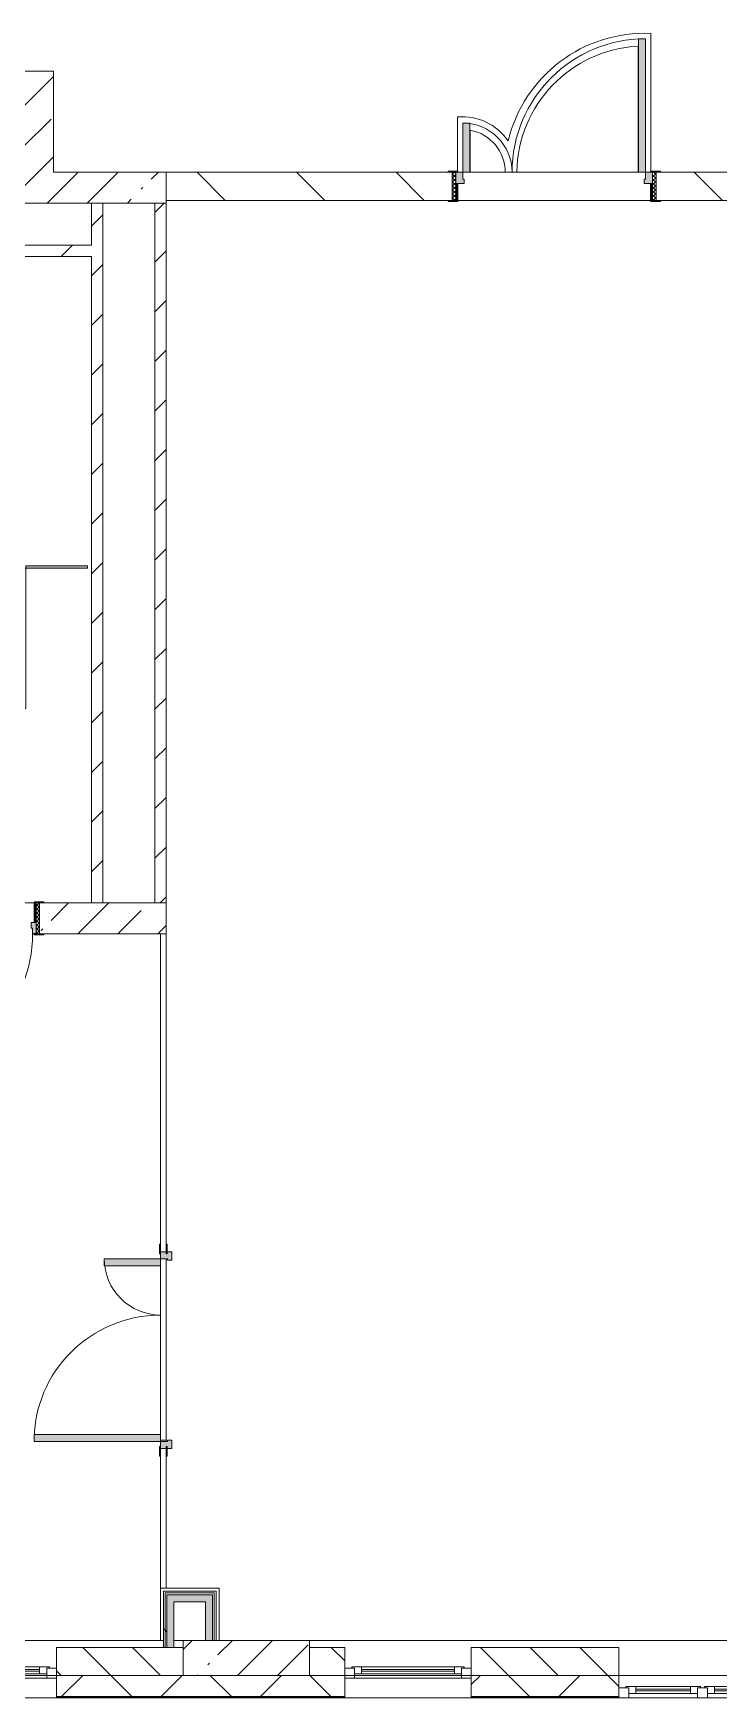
# Model space of a CAD drawing. Header units: millimetres. Extents: x -2911 to 185522, y -8553 to 29000.
# Drawn here: x 159177 to 164052, y -258 to 11589 of the extents above; entities that cross this region are included whole.
import ezdxf

# ---------------------------------------------------------------- set-up
doc = ezdxf.new("R2010")
doc.units = ezdxf.units.MM
for name, color, linetype, lineweight, true_color in [('A-DOOR-2', 7, 'Continuous', 5, 0xaaaaaa), ('A-DOOR-3', 7, 'Continuous', 5, 0xe2e2e2), ('A-DOOR-FRAM-1', 7, 'Continuous', 5, 0xe2e2e2), ('A-DOOR-FRAM-2', 7, 'Continuous', 5, 0xaaaaaa), ('A-FLOR-2', 7, 'Continuous', 5, 0xaaaaaa), ('A-GENM-2', 7, 'Continuous', 5, 0xe2ddcd), ('I-WALL-1', 7, 'Continuous', 5, 0xe7e7e7)]:
    doc.layers.add(name, color=color, linetype=linetype, lineweight=lineweight, true_color=true_color)
for name, color, linetype, lineweight in [('A-DOOR-5', 7, 'Continuous', 5), ('A-GENM-1', 7, 'Continuous', 5), ('A-GLAZ-2', 7, 'Continuous', 5), ('A-WALL', 7, 'Continuous', 9), ('A-WALL-4', 7, 'Continuous', 5), ('I-WALL-3', 7, 'Continuous', 5), ('S-COLS-2', 7, 'Continuous', 5)]:
    doc.layers.add(name, color=color, linetype=linetype, lineweight=lineweight)
pattern_1 = [(45, (58512.32, 0), (-176.7767, 176.7767), [])]
pattern_2 = [(45, (58512.3, 0), (-285.1231, 285.1231), []), (45, (58797.44, 0), (-285.1231, 285.1231), [504.031, -100.806, 16.764, -84.042])]
pattern_3 = [(45, (58512.3, 0), (-530.33, 530.33), []), (135, (58512.3, 0), (-530.33, -530.33), [])]

# ---------------------------------------------------------------- blocks, each defined once
blk = doc.blocks.new('110_Дверь_СКБ_1Ст_Внутренняя1 - Д-7а_л__950x2100h_Туалет-V127-2_7_1_птичка')
at = {"layer": 'A-DOOR-2'}
h = blk.add_hatch(dxfattribs=at)
h.set_pattern_fill('FP_134', color=256, style=0, pattern_type=2)
h.set_pattern_definition([(135, (1776.41, 174.685), (-14.14214, -14.14214), []), (225, (1776.41, 174.685), (14.14214, -14.14214), [])])
h.paths.add_polyline_path([(537.5, 110), (512.5, 110), (512.5, -110), (537.5, -110)])
at = {"layer": 'A-DOOR-3'}
h = blk.add_hatch(color=256, dxfattribs=at)
h.paths.add_polyline_path([(487.5, 110), (487.5, 70), (477.5, 70), (477.5, 30), (512.5, 30), (512.5, 110)])
h.paths.add_polyline_path([(-462.5, 110), (-487.5, 110), (-487.5, 30), (-452.5, 30), (-452.5, 70), (-462.5, 70)])
at = {"layer": 'A-DOOR-FRAM-1'}
for points in [[(447.5, 1060), (447.5, 110), (487.5, 110), (487.5, 1060)], [(-542.5, 118), (-542.5, 110), (-472.5, 110), (-472.5, 118)], [(-472.5, 30), (-487.5, 30), (-487.5, -110), (-472.5, -110)], [(567.5, 118), (497.5, 118), (497.5, 110), (567.5, 110)], [(512.5, 30), (497.5, 30), (497.5, -110), (512.5, -110)], [(-542.5, -110), (-542.5, -118), (-472.5, -118), (-472.5, -110)], [(567.5, -110), (497.5, -110), (497.5, -118), (567.5, -118)]]:
    blk.add_hatch(color=256, dxfattribs=at).paths.add_polyline_path(points)
at = {"layer": 'A-DOOR-FRAM-2'}
h = blk.add_hatch(dxfattribs=at)
h.set_pattern_fill('FP_135', color=256, style=0, pattern_type=2)
h.set_pattern_definition([(45, (-346.384, 174.685), (-14.1421, 14.1421), []), (135, (-346.384, 174.685), (-14.1421, -14.1421), [])])
h.paths.add_polyline_path([(-487.5, 110), (-512.5, 110), (-512.5, -110), (-487.5, -110)])
at = {"layer": 'A-DOOR-2'}
for p, q in [((487.5, 1060), (447.5, 1060)), ((447.5, 1060), (447.5, 110)), ((487.5, 110), (487.5, 1060)), ((447.5, 110), (487.5, 110))]:
    blk.add_line(p, q, dxfattribs=at)
blk.add_arc((487.5, 110), 950, 90, 180, dxfattribs=at)
at = {"layer": 'A-DOOR-FRAM-2'}
for p, q in [((-472.5, 118), (-542.5, 118)), ((-542.5, 118), (-542.5, 110)), ((-542.5, 110), (-472.5, 110)), ((-487.5, 110), (-512.5, 110)), ((-512.5, 110), (-512.5, -110)), ((-462.5, 110), (-487.5, 110)), ((-487.5, 110), (-487.5, 30)), ((-487.5, -110), (-487.5, 110)), ((-472.5, 110), (-487.5, 110)), ((-487.5, 110), (-487.5, 109)), ((-487.5, 109), (-472.5, 109)), ((-487.5, 30), (-452.5, 30)), ((-472.5, 30), (-487.5, 30)), ((-487.5, 30), (-487.5, -110)), ((-472.5, 110), (-472.5, 118)), ((-472.5, 109), (-472.5, 110)), ((-472.5, -110), (-472.5, 30)), ((-462.5, 70), (-462.5, 110)), ((-452.5, 70), (-462.5, 70)), ((-452.5, 30), (-452.5, 70)), ((487.5, 70), (477.5, 70)), ((477.5, 70), (477.5, 30)), ((477.5, 30), (512.5, 30)), ((487.5, 110), (487.5, 70)), ((512.5, 110), (487.5, 110)), ((567.5, 118), (497.5, 118)), ((497.5, 118), (497.5, 110)), ((512.5, 110), (497.5, 110)), ((497.5, 110), (497.5, 109)), ((497.5, 110), (567.5, 110)), ((497.5, 109), (512.5, 109)), ((512.5, 30), (497.5, 30)), ((497.5, 30), (497.5, -110)), ((512.5, 30), (512.5, 110)), ((537.5, 110), (512.5, 110)), ((512.5, 110), (512.5, -110)), ((512.5, 109), (512.5, 110)), ((512.5, -110), (512.5, 30)), ((537.5, -110), (537.5, 110)), ((567.5, 110), (567.5, 118)), ((-472.5, -110), (-542.5, -110)), ((-542.5, -110), (-542.5, -118)), ((-542.5, -118), (-472.5, -118)), ((-512.5, -110), (-487.5, -110)), ((-487.5, -110), (-472.5, -110)), ((-472.5, -118), (-472.5, -110)), ((497.5, -110), (512.5, -110)), ((567.5, -110), (497.5, -110)), ((497.5, -110), (497.5, -118)), ((497.5, -118), (567.5, -118)), ((512.5, -110), (537.5, -110)), ((567.5, -118), (567.5, -110))]:
    blk.add_line(p, q, dxfattribs=at)
blk = doc.blocks.new('BSC_Колонна _Прямоугольная - 250х900-V129-2_7_1_птичка')
at = {"layer": 'S-COLS-2'}
h = blk.add_hatch(dxfattribs=at)
h.set_pattern_fill('FP_137', color=256, style=0, pattern_type=2)
h.set_pattern_definition([(45, (-102180, -25), (-285.1231, 285.1231), []), (45, (-101894.88, -25), (-285.1231, 285.1231), [504.031, -100.806, 16.764, -84.042])])
h.paths.add_polyline_path([(450, -125), (450, 125), (-450, 125), (-450, -125), (-368, -125)])
for p, q in [((450, 125), (-450, 125)), ((-450, 125), (-450, -125)), ((450, -125), (450, 125)), ((-450, -125), (450, -125))]:
    blk.add_line(p, q, dxfattribs=at)
blk = doc.blocks.new('110_Дверь_СКБ_2Ст - Д-6_л__ ДОО_Дв_1450x2100h_Дверь из раздевальной в коридор-V87-2_7_1_птичка')
at = {"layer": 'A-DOOR-2'}
h = blk.add_hatch(dxfattribs=at)
h.set_pattern_fill('FP_104', color=256, style=0, pattern_type=2)
h.set_pattern_definition([(135, (1576.41, 164.685), (-14.14214, -14.14214), []), (225, (1576.41, 164.685), (14.14214, -14.14214), [])])
h.paths.add_polyline_path([(737.5, 100), (712.5, 100), (712.5, -100), (737.5, -100)])
at = {"layer": 'A-DOOR-3'}
for points in [[(662.5, 100), (662.5, 1050), (612.5, 1050), (612.5, 100)], [(-587.5, 100), (-587.5, 450), (-637.5, 450), (-637.5, 100)]]:
    blk.add_hatch(color=256, dxfattribs=at).paths.add_polyline_path(points)
h = blk.add_hatch(color=256, dxfattribs=at)
h.paths.add_polyline_path([(712.5, 100), (662.5, 100), (662.5, 50), (652.5, 50), (652.5, 20), (712.5, 20)])
h.paths.add_polyline_path([(-627.5, 20), (-627.5, 50), (-637.5, 50), (-637.5, 100), (-687.5, 100), (-687.5, 20)])
at = {"layer": 'A-DOOR-FRAM-1'}
for points in [[(-672.5, 100), (-672.5, 108), (-742.5, 108), (-742.5, 100)], [(-672.5, 20), (-687.5, 20), (-687.5, -100), (-672.5, -94.3)], [(767.5, 100), (767.5, 108), (697.5, 108), (697.5, 100)], [(712.5, 20), (697.5, 20), (697.5, -100), (712.5, -100)], [(-672.5, -100), (-742.5, -100), (-742.5, -108), (-672.5, -108)], [(767.5, -108), (767.5, -100), (697.5, -100), (697.5, -108)]]:
    blk.add_hatch(color=256, dxfattribs=at).paths.add_polyline_path(points)
at = {"layer": 'A-DOOR-FRAM-2'}
h = blk.add_hatch(dxfattribs=at)
h.set_pattern_fill('FP_105', color=256, style=0, pattern_type=2)
h.set_pattern_definition([(45, (-546.384, 164.685), (-14.1421, 14.1421), []), (135, (-546.384, 164.685), (-14.1421, -14.1421), [])])
h.paths.add_polyline_path([(-687.5, -94.3), (-687.5, 100), (-712.5, 100), (-712.5, -100), (-687.5, -100)])
at = {"layer": 'A-DOOR-2'}
for p, q in [((662.5, 1050), (612.5, 1050)), ((612.5, 1050), (612.5, 100)), ((662.5, 100), (662.5, 1050)), ((-637.5, 450), (-637.5, 100)), ((-587.5, 450), (-637.5, 450)), ((-587.5, 100), (-587.5, 450)), ((-637.5, 100), (-587.5, 100)), ((612.5, 100), (662.5, 100))]:
    blk.add_line(p, q, dxfattribs=at)
for centre, radius, start, end in [((662.5, 100), 950, 90, 180), ((-637.5, 100), 350, 360, 90)]:
    blk.add_arc(centre, radius, start, end, dxfattribs=at)
at = {"layer": 'A-DOOR-FRAM-2'}
for p, q in [((-672.5, 108), (-742.5, 108)), ((-742.5, 108), (-742.5, 100)), ((-742.5, 100), (-672.5, 100)), ((-687.5, 100), (-712.5, 100)), ((-712.5, 100), (-712.5, -100)), ((-637.5, 100), (-687.5, 100)), ((-687.5, 100), (-687.5, 20)), ((-687.5, -100), (-687.5, 100)), ((-687.5, 20), (-627.5, 20)), ((-672.5, 20), (-687.5, 20)), ((-687.5, 20), (-687.5, -100)), ((-672.5, 100), (-672.5, 108)), ((-672.5, -100), (-672.5, 20)), ((-637.5, 50), (-637.5, 100)), ((-627.5, 50), (-637.5, 50)), ((-627.5, 20), (-627.5, 50)), ((662.5, 50), (652.5, 50)), ((652.5, 50), (652.5, 20)), ((652.5, 20), (712.5, 20)), ((662.5, 100), (662.5, 50)), ((712.5, 100), (662.5, 100)), ((767.5, 108), (697.5, 108)), ((697.5, 108), (697.5, 100)), ((697.5, 100), (767.5, 100)), ((712.5, 20), (697.5, 20)), ((697.5, 20), (697.5, -100)), ((712.5, 20), (712.5, 100)), ((737.5, 100), (712.5, 100)), ((712.5, 100), (712.5, -100)), ((712.5, -100), (712.5, 20)), ((737.5, -100), (737.5, 100)), ((767.5, 100), (767.5, 108)), ((-672.5, -100), (-742.5, -100)), ((-742.5, -100), (-742.5, -108)), ((-742.5, -108), (-672.5, -108)), ((-712.5, -100), (-687.5, -100)), ((-687.5, -100), (-672.5, -100)), ((-672.5, -108), (-672.5, -100)), ((697.5, -100), (712.5, -100)), ((767.5, -100), (697.5, -100)), ((697.5, -100), (697.5, -108)), ((697.5, -108), (767.5, -108)), ((712.5, -100), (737.5, -100)), ((767.5, -108), (767.5, -100))]:
    blk.add_line(p, q, dxfattribs=at)
blk = doc.blocks.new('120_Окно_СКБ_1Ст - 120_Окно_СКБ_1Ст 900х2500_h_ с форточкой-22876038-2_7_1_птичка')
at = {"layer": 'A-GLAZ-2'}
for p, q in [((-450, -127), (-450, -57)), ((-450, -57), (-380, -57)), ((450, -57), (-450, -57)), ((-380, -57), (-380, -127)), ((380, -87), (-380, -87)), ((-380, -87), (-380, -127)), ((-330, -137), (-330, -87)), ((-330, -107), (330, -107)), ((330, -117), (-330, -117)), ((330, -137), (330, -87)), ((380, -127), (380, -57)), ((380, -57), (450, -57)), ((380, -127), (380, -87)), ((450, -57), (450, -127)), ((-380, -127), (-450, -127)), ((-450, -127), (-400, -127)), ((-380, -127), (-400, -127)), ((-400, -127), (-400, -137)), ((-400, -137), (400, -137)), ((400, -137), (-400, -137)), ((450, -127), (380, -127)), ((400, -127), (380, -127)), ((400, -127), (450, -127)), ((400, -137), (400, -127))]:
    blk.add_line(p, q, dxfattribs=at)
blk = doc.blocks.new('120_Окно_СКБ_2Ст_Фрамуга сверху - 120_Окно_СКБ_2Ст_2300х2500_h_ ДОО-22877051-2_7_1_птичка')
at = {"layer": 'A-GLAZ-2'}
for p, q in [((-1150, 13), (-1150, 83)), ((-1150, 83), (-1080, 83)), ((1150, 83), (-1150, 83)), ((-1080, 13), (-1150, 13)), ((-1150, 13), (-1100, 13)), ((-1080, 13), (-1100, 13)), ((-1100, 13), (-1100, 3)), ((-1100, 3), (540, 3)), ((540, 3), (-1100, 3)), ((-1080, 83), (-1080, 13)), ((-1080, 83), (1080, 83)), ((520, 53), (-1080, 53)), ((-1080, 53), (-1080, 13)), ((-1030, 3), (-1030, 53)), ((-1030, 33), (470, 33)), ((470, 23), (-1030, 23)), ((470, 3), (470, 53)), ((520, 13), (520, 83)), ((520, 83), (590, 83)), ((520, 13), (520, 53)), ((590, 13), (520, 13)), ((540, 13), (520, 13)), ((540, 13), (570, 13)), ((540, 13), (570, 13)), ((540, 3), (540, 13)), ((590, 13), (570, 13)), ((570, 13), (570, 3)), ((570, 3), (1100, 3)), ((1100, 3), (570, 3)), ((590, 83), (590, 13)), ((1080, 53), (590, 53)), ((590, 53), (590, 13)), ((640, 3), (640, 53)), ((640, 33), (1030, 33)), ((1030, 23), (640, 23)), ((1030, 3), (1030, 53)), ((1080, 13), (1080, 83)), ((1080, 83), (1150, 83)), ((1080, 13), (1080, 53)), ((1150, 13), (1080, 13)), ((1100, 13), (1080, 13)), ((1100, 13), (1150, 13)), ((1100, 3), (1100, 13)), ((1150, 83), (1150, 13))]:
    blk.add_line(p, q, dxfattribs=at)
blk = doc.blocks.new('131_Сантехническая перегородка_Дверь МГН 2 - СД-1-V212-2_7_1_птичка')
at = {"layer": 'A-GENM-2'}
for points in [[(10, 8), (-430, 8), (-430, -8), (10, -8)], [(1010, 8), (1010, -8), (1110, -8), (1110, 8)]]:
    blk.add_hatch(color=256, dxfattribs=at).paths.add_polyline_path(points)
at = {"layer": 'A-DOOR-5'}
for p, q in [((10, 1008), (26, 1008)), ((10, 8), (10, 1008)), ((26, 8), (26, 1008)), ((10, 8), (26, 8))]:
    blk.add_line(p, q, dxfattribs=at)
blk.add_arc((10, 8), 1000, 360, 90, dxfattribs=at)
at = {"layer": 'A-GENM-1'}
for p, q in [((10, 8), (-430, 8)), ((-430, 8), (-430, -8)), ((10, -8), (10, 8)), ((1110, 8), (1010, 8)), ((1010, 8), (1010, -8)), ((1110, -8), (1110, 8)), ((-430, -8), (10, -8)), ((1010, -8), (1110, -8))]:
    blk.add_line(p, q, dxfattribs=at)
blk = doc.blocks.new('110_Дверь_СКБ_2Ст - Д-5_п__в составе перегородки _не входит в спец__-32680317-2_7_1_птичка')
at = {"layer": 'A-DOOR-3'}
h = blk.add_hatch(color=256, dxfattribs=at)
h.paths.add_polyline_path([(712, -20), (712, 60), (652, 60), (652, 30), (662, 30), (662, -20)])
h.paths.add_polyline_path([(-628, 60), (-688, 60), (-688, -20), (-638, -20), (-638, 30), (-628, 30)])
for points in [[(-588, -420), (-588, -20), (-638, -20), (-638, -420)], [(662, -20), (612, -20), (612, -920), (662, -920)]]:
    blk.add_hatch(color=256, dxfattribs=at).paths.add_polyline_path(points)
at = {"layer": 'A-DOOR-FRAM-1'}
for points in [[(-673, 28), (-743, 28), (-743, 20), (-673, 20)], [(767, 28), (697, 28), (697, 20), (767, 20)], [(-673, -20), (-743, -20), (-743, -28), (-673, -28)], [(767, -20), (697, -20), (697, -28), (767, -28)]]:
    blk.add_hatch(color=256, dxfattribs=at).paths.add_polyline_path(points)
at = {"layer": 'A-DOOR-2'}
for p, q in [((-638, -20), (-588, -20)), ((-638, -420), (-638, -20)), ((-588, -20), (-588, -420)), ((612, -20), (662, -20)), ((612, -920), (612, -20)), ((662, -20), (662, -920)), ((-588, -420), (-638, -420)), ((662, -920), (612, -920))]:
    blk.add_line(p, q, dxfattribs=at)
for centre, radius, start, end in [((-638, -20), 400, 270, 0), ((662, -20), 900, 180, 270)]:
    blk.add_arc(centre, radius, start, end, dxfattribs=at)
at = {"layer": 'A-DOOR-FRAM-2'}
for p, q in [((-743, 28), (-673, 28)), ((-743, 20), (-743, 28)), ((-673, 20), (-743, 20)), ((-688, 60), (-628, 60)), ((-688, -20), (-688, 60)), ((-688, 20), (-673, 20)), ((-688, 19), (-688, 20)), ((-673, 19), (-688, 19)), ((-673, 28), (-673, 20)), ((-673, 20), (-673, 19)), ((-638, 30), (-638, -20)), ((-628, 30), (-638, 30)), ((-628, 60), (-628, 30)), ((652, 60), (712, 60)), ((652, 30), (652, 60)), ((662, 30), (652, 30)), ((662, -20), (662, 30)), ((697, 20), (697, 28)), ((697, 28), (767, 28)), ((697, 19), (697, 20)), ((697, 20), (712, 20)), ((767, 20), (697, 20)), ((712, 19), (697, 19)), ((712, 60), (712, -20)), ((712, 20), (712, 19)), ((767, 28), (767, 20)), ((-743, -20), (-673, -20)), ((-743, -28), (-743, -20)), ((-673, -28), (-743, -28)), ((-638, -20), (-688, -20)), ((-673, -20), (-673, -28)), ((712, -20), (662, -20)), ((697, -28), (697, -20)), ((697, -20), (767, -20)), ((767, -28), (697, -28)), ((767, -20), (767, -28))]:
    blk.add_line(p, q, dxfattribs=at)

msp = doc.modelspace()

# ---------------------------------------------------------------- hatches: boundary and pattern name
at = {"layer": 'A-WALL-4'}
h = msp.add_hatch(dxfattribs=at)
h.set_pattern_fill('FP_95', color=256, style=0, pattern_type=2)
h.set_pattern_definition([(135, (58512.32, 0), (-176.7767, -176.7767), [])])
h.paths.add_polyline_path([(180542.3157, -100), (181342.3157, -100), (181342.3157, 100), (180542.3157, 100)])
h.paths.add_polyline_path([(168671.5002, -100), (168742.3157, -100), (168742.3157, 100), (167442.3157, 100), (167442.3157, -100), (168207.7402, -100)])
h.paths.add_polyline_path([(177482.9405, -100), (177842.3157, -100), (177842.3157, 100), (177342.3157, 100), (177342.3157, -100)])
h.paths.add_polyline_path([(172192.3157, -100), (172192.3157, 100), (171942.3157, 100), (171942.3157, -100)])
h.paths.add_polyline_path([(173092.3157, -100), (174142.3157, -100), (174142.3157, 100), (173092.3157, 100)])
h.paths.add_polyline_path([(153292.3157, -100), (153292.3157, 100), (153042.3157, 100), (153042.3157, -100)])
h.paths.add_polyline_path([(154294.9398, -100), (157542.3157, -100), (157541.2599, 100), (154192.3157, 100), (154192.3157, -100)])
h.paths.add_polyline_path([(161142.3157, -100), (161392.3157, -100), (161392.3157, 100), (161142.3157, 100)])
h.paths.add_polyline_path([(163106.3801, -100), (163342.3157, -100), (163342.3157, 100), (162292.3157, 100), (162292.3157, -100)])
h.paths.add_polyline_path([(159342.3157, -100), (160242.3157, -100), (160242.3157, 100), (159342.3157, 100)])
h.paths.add_polyline_path([(151048.6197, -100), (151242.3157, -100), (151242.3157, 100), (150442.3157, 100), (150442.3157, -100), (150608.1108, -100)])
h = msp.add_hatch(dxfattribs=at)
h.set_pattern_fill('FP_85', color=256, style=0, pattern_type=2)
h.set_pattern_definition([(45, (58512.3, 0), (-353.5534, 353.5534), []), (135, (58512.3, 0), (-353.5534, -353.5534), [])])
h.paths.add_polyline_path([(180729.2606, -250), (181342.3157, -250), (181342.3157, -100), (180542.3157, -100), (180542.3157, -250)])
h.paths.add_polyline_path([(178874.2206, -250), (179642.3157, -250), (179642.3157, -100), (178742.3157, -100), (178742.3157, -250)])
h.paths.add_polyline_path([(183511.8207, -250), (183592.3157, -250), (183592.3157, -100), (182242.3157, -100), (182242.3157, -250), (182584.3007, -250)])
h.paths.add_polyline_path([(171042.3157, -250), (172192.3157, -250), (172192.3157, -100), (171042.3157, -100)])
h.paths.add_polyline_path([(165888.9402, -250), (166542.3157, -250), (166542.3157, -100), (165642.3157, -100), (165642.3157, -250)])
h.paths.add_polyline_path([(167442.3157, -250), (168742.3157, -250), (168742.3157, -100), (167442.3157, -100)])
h.paths.add_polyline_path([(173092.3157, -250), (174142.3157, -250), (174142.3157, -100), (173092.3157, -100)])
h.paths.add_polyline_path([(177842.3157, -250), (177842.3157, -100), (176442.3157, -100), (176442.3157, -250), (177482.9405, -250)])
h.paths.add_polyline_path([(160323.82, -250), (161392.3157, -250), (161392.3157, -100), (159342.3157, -100), (159342.3157, -250), (160242.3157, -250)])
h.paths.add_polyline_path([(162292.3157, -250), (163342.3157, -250), (163342.3157, -100), (162292.3157, -100)])
h.paths.add_polyline_path([(157542.3157, -250), (158442.3157, -250), (158442.3157, -100), (154192.3157, -100), (154192.3157, -250), (157541.2599, -250)])
h.paths.add_polyline_path([(152142.3157, -250), (153292.3157, -250), (153292.3157, -100), (152142.3157, -100)])
h.paths.add_polyline_path([(147722.3157, -250), (149542.3157, -250), (149542.3157, -100), (147722.3157, -100)])
h.paths.add_polyline_path([(150584.8597, -250), (151242.3157, -250), (151242.3157, -100), (150442.3157, -100), (150442.3157, -250)])
at = {"layer": 'I-WALL-1'}
for points in [[(160402.3157, 425), (160452.3157, 425), (160452.3157, 475), (160127.3157, 475), (160127.3157, 425), (160323.82, 425)], [(160177.3157, 100), (160177.3157, 425), (160127.3157, 425), (160127.3157, 100)], [(160452.3157, 150), (160452.3157, 425), (160402.3157, 425), (160402.3157, 150)]]:
    msp.add_hatch(color=256, dxfattribs=at).paths.add_polyline_path(points)
at = {"layer": 'I-WALL-3'}
h = msp.add_hatch(dxfattribs=at)
h.set_pattern_fill('FP_93', color=256, style=0, pattern_type=2)
h.set_pattern_definition(pattern_2)
h.paths.add_polyline_path([(159321.3156, 10600), (159321.3156, 11319.9998), (159101.3156, 11319.9998), (159101.3156, 10600)])
h = msp.add_hatch(dxfattribs=at)
h.set_pattern_fill('FP_93', color=256, style=0, pattern_type=2)
h.set_pattern_definition(pattern_2)
h.paths.add_polyline_path([(160122.3157, 10380), (160122.3157, 10600), (152722.3157, 10600), (152722.3157, 10380), (159396.3, 10380)])
h = msp.add_hatch(dxfattribs=at)
h.set_pattern_fill('FP_96', color=256, style=0, pattern_type=2)
h.set_pattern_definition([(135, (58512.3, 0), (-353.5534, -353.5534), [])])
h.paths.add_polyline_path([(163637.3157, 10400), (165642.3157, 10400), (165642.3157, 10600), (163607.3157, 10600), (163607.3157, 10400)])
h.paths.add_polyline_path([(161251.34, 10400), (162157.3157, 10400), (162157.3157, 10600), (160122.3157, 10600), (160122.3157, 10400)])
h = msp.add_hatch(dxfattribs=at)
h.set_pattern_fill('FP_97', color=256, style=0, pattern_type=2)
h.set_pattern_definition(pattern_1)
h.paths.add_polyline_path([(159592.3158, 5400), (159672.3158, 5400), (159672.3158, 10380), (159592.3158, 10380), (159592.3158, 6593.4303)])
h = msp.add_hatch(dxfattribs=at)
h.set_pattern_fill('FP_97', color=256, style=0, pattern_type=2)
h.set_pattern_definition(pattern_1)
h.paths.add_polyline_path([(160122.3157, 5400), (160122.3157, 10380), (160042.3157, 10380), (160042.3157, 5400)])
h = msp.add_hatch(dxfattribs=at)
h.set_pattern_fill('FP_97', color=256, style=0, pattern_type=2)
h.set_pattern_definition(pattern_1)
h.paths.add_polyline_path([(159592.3158, 10000), (159592.3158, 10080), (152802.3157, 10080), (152802.3157, 10000), (159396.3, 10000)])
h = msp.add_hatch(dxfattribs=at)
h.set_pattern_fill('FP_93', color=256, style=0, pattern_type=2)
h.set_pattern_definition(pattern_2)
h.paths.add_polyline_path([(160122.3157, 5180), (160122.3157, 5400), (159222.3157, 5400), (159222.3157, 5180), (160082.3157, 5180)])
h.paths.add_polyline_path([(155686.2198, 5180), (158172.3157, 5180), (158172.3157, 5400), (152722.3157, 5400), (152722.3157, 5180)])
h = msp.add_hatch(dxfattribs=at)
h.set_pattern_fill('FP_197', color=256, style=0, pattern_type=2)
h.set_pattern_definition(pattern_3)
h.paths.add_polyline_path([(160114.8157, 100), (160114.8157, 487.5), (160102.3157, 487.5), (160102.3157, 100)])
h = msp.add_hatch(dxfattribs=at)
h.set_pattern_fill('FP_197', color=256, style=0, pattern_type=2)
h.set_pattern_definition(pattern_3)
h.paths.add_polyline_path([(160114.8157, 100), (160127.3157, 100), (160127.3157, 475), (160114.8157, 475), (160114.8157, 230.4865)])
h = msp.add_hatch(dxfattribs=at)
h.set_pattern_fill('FP_197', color=256, style=0, pattern_type=2)
h.set_pattern_definition(pattern_3)
h.paths.add_polyline_path([(160462.8926, 150), (160464.8157, 150), (160464.8157, 475), (160452.3157, 475), (160452.3157, 150)])
h = msp.add_hatch(dxfattribs=at)
h.set_pattern_fill('FP_197', color=256, style=0, pattern_type=2)
h.set_pattern_definition(pattern_3)
h.paths.add_polyline_path([(160475.3926, 150), (160477.3157, 150), (160477.3157, 487.5), (160464.8157, 487.5), (160464.8157, 150)])

# ---------------------------------------------------------------- linework, layer by layer
at = {"layer": 'A-FLOR-2'}
for p, q in [((163479.3977, 11497.7611), (163479.3977, 10600)), ((163569.3977, 10608), (163569.3977, 11588.0951)), ((162195.3084, 10993.572), (162195.3084, 10608)), ((162285.3084, 10600), (162285.3084, 10899.7319)), ((162285.3084, 10600), (163479.3977, 10600)), ((160082.3157, 1575), (160122.3157, 1575)), ((160122.3157, 1575), (160122.3157, 1565)), ((160082.3157, 150), (160082.3157, 521)), ((160122.3157, 521), (160498.3157, 521)), ((160498.3157, 521), (160498.3157, 150))]:
    msp.add_line(p, q, dxfattribs=at)
for centre, radius, start, end in [((163526.8656, 10589), 1000, 87.56235943, 166.45029359), ((163526.8656, 10589), 910, 92.9900547, 179.30739679), ((162228.8657, 10600), 395, 34.42230809, 94.87345004), ((162228.8657, 10600), 305, 360, 79.33548667)]:
    msp.add_arc(centre, radius, start, end, dxfattribs=at)
at = {"layer": 'A-WALL'}
for p, q in [((159592.3158, 5400), (159672.3158, 5400)), ((160042.3157, 5400), (160122.3157, 5400)), ((160122.3157, 5180), (160082.3157, 5180)), ((160102.3157, 487.5), (160102.3157, 425)), ((160114.8157, 487.5), (160114.8157, 100)), ((160464.8157, 487.5), (160114.8157, 487.5)), ((160127.3157, 475), (160127.3157, 100)), ((160452.3157, 475), (160127.3157, 475)), ((160452.3157, 150), (160452.3157, 475)), ((160464.8157, 150), (160464.8157, 487.5)), ((159342.3157, -100), (160242.3157, -100)), ((160242.3157, -100), (159342.3157, -100)), ((161142.3157, -100), (161392.3157, -100)), ((161392.3157, -100), (161142.3157, -100)), ((162292.3157, -100), (163342.3157, -100)), ((163342.3157, -100), (162292.3157, -100)), ((159342.3157, -250), (161392.3157, -250)), ((159342.3157, -253), (161392.3157, -253)), ((162292.3157, -250), (163342.3157, -250)), ((162292.3157, -253), (163342.3157, -253))]:
    msp.add_line(p, q, dxfattribs=at)
at = {"layer": 'A-WALL-4'}
for p, q in [((160242.3157, 100), (159342.3157, 100)), ((159342.3157, 100), (159342.3157, -258)), ((161392.3157, 100), (161142.3157, 100)), ((161392.3157, -258), (161392.3157, 100)), ((163342.3157, 100), (162292.3157, 100)), ((162292.3157, 100), (162292.3157, -258)), ((163342.3157, -258), (163342.3157, 100)), ((158442.3157, -100), (159342.3157, -100)), ((161392.3157, -100), (162292.3157, -100)), ((151242.3157, -258), (165642.3157, -258))]:
    msp.add_line(p, q, dxfattribs=at)
at = {"layer": 'I-WALL-3'}
for p, q in [((159321.3156, 11319.9998), (159101.3156, 11319.9998)), ((159321.3156, 10600), (159321.3156, 11319.9998)), ((162127.3157, 10600), (159321.3156, 10600)), ((160122.3157, 10600), (160122.3157, 2970)), ((166162.3156, 10600), (163637.3157, 10600)), ((152802.3157, 10380), (160122.3157, 10380)), ((159592.3158, 10380), (159592.3158, 10080)), ((159672.3158, 5400), (159672.3158, 10380)), ((160042.3157, 10380), (160042.3157, 5400)), ((160122.3157, 10400), (162127.3157, 10400)), ((163567.3157, 10400), (162197.3157, 10400)), ((163637.3157, 10400), (165642.3157, 10400)), ((159592.3158, 10080), (152802.3157, 10080)), ((152802.3157, 10000), (159592.3158, 10000)), ((159592.3158, 10000), (159592.3158, 5400)), ((158212.3157, 5400), (159182.3157, 5400)), ((159592.3158, 5400), (159252.3157, 5400)), ((160042.3157, 5400), (159672.3158, 5400)), ((159252.3157, 5180), (160082.3157, 5180)), ((160082.3157, 5180), (160082.3157, 2970)), ((160122.3157, 2865), (160122.3157, 1575)), ((160082.3157, 1615), (160082.3157, 2815)), ((160082.3157, 1460), (160082.3157, 521)), ((160122.3157, 521), (160122.3157, 1460)), ((160082.3157, 521), (160122.3157, 521)), ((160102.3157, 500), (160102.3157, 100)), ((160477.3157, 500), (160102.3157, 500)), ((160477.3157, 150), (160477.3157, 500)), ((160177.3157, 100), (160177.3157, 425)), ((160177.3157, 425), (160402.3157, 425)), ((160402.3157, 425), (160402.3157, 150)), ((158442.3157, 150), (160102.3157, 150)), ((160177.3157, 150), (160242.3157, 150)), ((161142.3157, 150), (165642.3157, 150)), ((165642.3157, -100), (163342.3157, -100))]:
    msp.add_line(p, q, dxfattribs=at)

# ---------------------------------------------------------------- block references
at = {"layer": 'A-DOOR-2'}
msp.add_blockref('110_Дверь_СКБ_2Ст - Д-6_л__ ДОО_Дв_1450x2100h_Дверь из раздевальной в коридор-V87-2_7_1_птичка', (162869.8157, 10500), dxfattribs=at)
for name, p, rotation in [('110_Дверь_СКБ_1Ст_Внутренняя1 - Д-7а_л__950x2100h_Туалет-V127-2_7_1_птичка', (158709.8157, 5290), 180), ('110_Дверь_СКБ_2Ст - Д-5_п__в составе перегородки _не входит в спец__-32680317-2_7_1_птичка', (160102.3157, 2227.5), 270)]:
    msp.add_blockref(name, p, dxfattribs=dict(at, rotation=rotation))
at = {"layer": 'A-GENM-1', "rotation": 180}
msp.add_blockref('131_Сантехническая перегородка_Дверь МГН 2 - СД-1-V212-2_7_1_птичка', (159133.816, 7791), dxfattribs=at)
at = {"layer": 'A-GLAZ-2', "rotation": 180}
for name, p in [('120_Окно_СКБ_1Ст - 120_Окно_СКБ_1Ст 900х2500_h_ с форточкой-22876038-2_7_1_птичка', (158892.3157, -175)), ('120_Окно_СКБ_1Ст - 120_Окно_СКБ_1Ст 900х2500_h_ с форточкой-22876038-2_7_1_птичка', (161842.3157, -175)), ('120_Окно_СКБ_2Ст_Фрамуга сверху - 120_Окно_СКБ_2Ст_2300х2500_h_ ДОО-22877051-2_7_1_птичка', (164492.3157, -175))]:
    msp.add_blockref(name, p, dxfattribs=at)
at = {"layer": 'S-COLS-2'}
msp.add_blockref('BSC_Колонна _Прямоугольная - 250х900-V129-2_7_1_птичка', (160692.3157, 25), dxfattribs=at)

doc.saveas('drawing.dxf')
